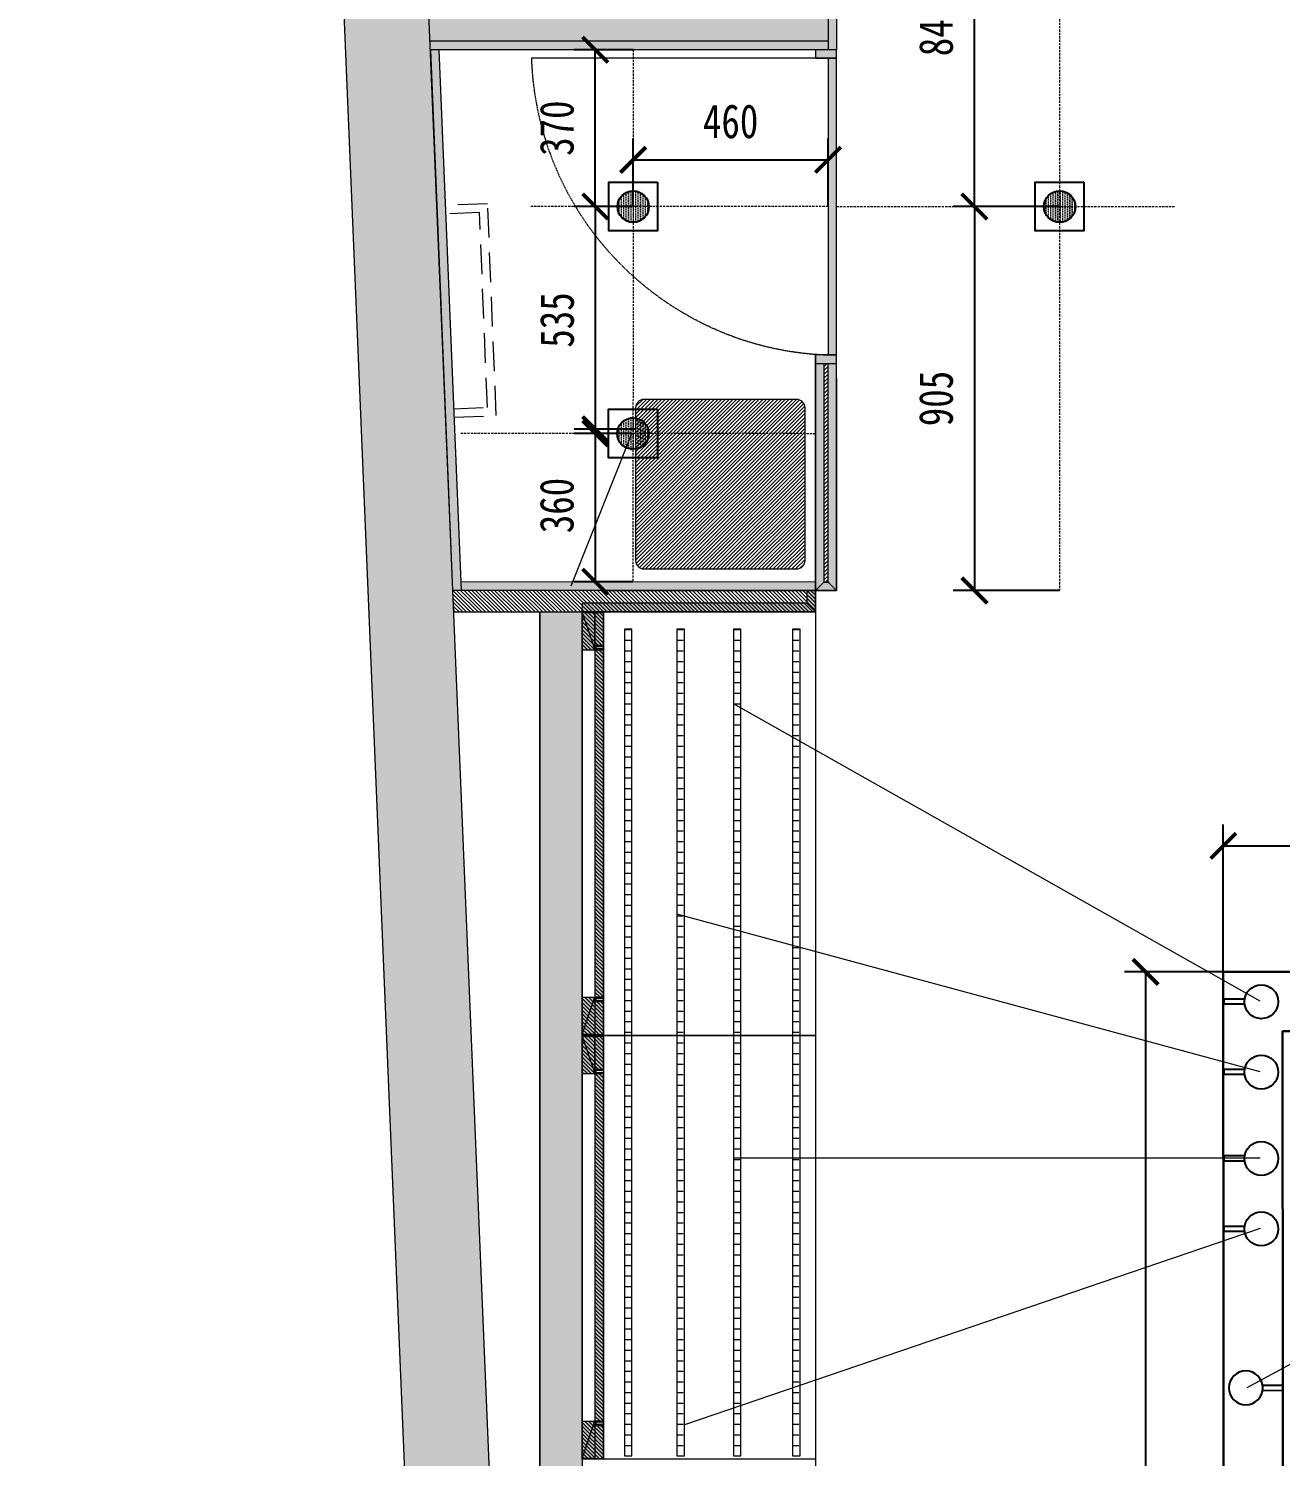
# Model space of a CAD drawing. Header units: millimetres. Extents: x 346472 to 732256, y -34068 to -15883.
# Drawn here: x 530709 to 533662, y -25795 to -22426 of the extents above; entities that cross this region are included whole.
import ezdxf

# ---------------------------------------------------------------- set-up
doc = ezdxf.new("R2010")
doc.units = ezdxf.units.MM
doc.header["$LTSCALE"] = 7
doc.header["$PDMODE"] = 3
for name, pattern in [('022587.3-C-STRM$0$HIDDEN', [114.300229, 76.200152, -38.100076]), ('DASH', [0.35, 0.25, -0.1]), ('DASHED', [0.75, 0.5, -0.25]), ('TRATTEGGIATA2', [9.525, 6.35, -3.175])]:
    doc.linetypes.add(name, pattern=pattern)
doc.layers.get('0').update_dxf_attribs({"lineweight": 0})
for name, color, linetype, lineweight in [('black lacquared metal', 1, 'Continuous', 9), ('EA7 FLOOR', 253, 'Continuous', 5), ('EA7 furniture', 7, 'Continuous', 5), ('LD_pointing', 30, 'Continuous', 15), ('LIGHT BEAMS', 1, 'Continuous', 20), ('LIGHTING LAY OUT', 1, 'Continuous', 18), ('materials', 1, 'Continuous', 40), ('QUOTE', 251, 'Continuous', 5)]:
    doc.layers.add(name, color=color, linetype=linetype, lineweight=lineweight)
for name, color, linetype in [('LD_light', 253, 'Continuous'), ('mdf panels', 7, 'Continuous'), ('WALL', 7, 'Continuous'), ('walls', 7, 'Continuous')]:
    doc.layers.add(name, color=color, linetype=linetype)
doc.styles.add('DIM_FONT', font='', dxfattribs={"width": 0.8})
doc.styles.get('DIM_FONT').set_extended_font_data('SimHei')
doc.dimstyles.new('DIMN100', dxfattribs={"dimtxt": 80, "dimasz": 60, "dimexe": 50, "dimexo": 0, "dimgap": 50, "dimtad": 1, "dimdec": 0, "dimrnd": 5, "dimzin": 0, "dimdsep": 46, "dimtxsty": 'DIM_FONT', "dimblk": 'ARCHTICK', "dimcen": 1, "dimclrd": 256, "dimclre": 256, "dimclrt": 256, "dimadec": 0, "dimazin": 0, "dimtfac": 1, "dimtdec": 0, "dimtix": 1, "dimtmove": 2, "dimatfit": 3, "dimldrblk": '_DIMX', "dimfxl": 250, "dimtolj": 1, "dimtzin": 0, "dimarcsym": 0})

# ---------------------------------------------------------------- blocks, each defined once
blk = doc.blocks.new('VIVO-M_F')
at = {"layer": 'LD_light', "color": 1}
for p, q in [((10141.08, -318.12), (10141.08, -312.06)), ((10141.08, -312.06), (10142.58, -312.06)), ((10142.58, -318.12), (10142.58, -312.06))]:
    blk.add_line(p, q, dxfattribs=at)
blk.add_circle((10141.83, -323.06), 5, dxfattribs=at)
blk = doc.blocks.new('Single Rec_1')
at = {"layer": 'LD_light'}
h = blk.add_hatch(dxfattribs=at)
h.set_pattern_fill('DOTS', color=1, scale=10, style=0)
h.set_pattern_definition([(0, (-51.6286, 0), (0.3125, 0.625), [0, -0.625])])
h.paths.add_polyline_path([(10111.94, -501.53, 1), (10103.73, -501.53, 1)])
at = {"layer": 'LD_light', "color": 1}
blk.add_lwpolyline([(10101.49, -495.18), (10114.19, -495.18), (10114.19, -507.88), (10101.49, -507.88)], close=True, dxfattribs=at)
blk.add_circle((10107.84, -501.53), 4.11, dxfattribs=at)
blk = doc.blocks.new('_ArchTick')
at = {"color": 0, "linetype": 'ByBlock', "const_width": 0.15}
blk.add_lwpolyline([(-0.5, -0.5), (0.5, 0.5)], dxfattribs=at)
blk = doc.blocks.new('*D150')
at = {"layer": 'Defpoints', "color": 0, "lineweight": 5, "transparency": 16777216}
for p in [(533527.3, -24651.8, -0.2), (533344, -27306), (533529.3, -27306, -0.2)]:
    blk.add_point(p, dxfattribs=at)
at = {"layer": 'QUOTE', "lineweight": -2, "transparency": 16777216}
for p, q in [((533527.3, -24651.8), (533294, -24651.8)), ((533344, -24651.8), (533344, -27306)), ((533529.3, -27306), (533294, -27306))]:
    blk.add_line(p, q, dxfattribs=at)
at = {"layer": 'QUOTE', "lineweight": -2, "transparency": 16777216, "xscale": 60, "yscale": 60, "zscale": 60}
for p, rotation in [((533344, -24651.8), 90), ((533344, -27306), 270)]:
    blk.add_blockref('_ArchTick', p, dxfattribs=dict(at, rotation=rotation))
at = {"layer": 'QUOTE', "lineweight": 5, "transparency": 16777216, "insert": (533254, -25978.9), "char_height": 80, "attachment_point": 5, "rotation": 90, "style": 'DIM_FONT'}
blk.add_mtext('\\A1;2655', dxfattribs=at)
blk = doc.blocks.new('_DIMX')
blk.add_line((-150, 0), (150, 0))
at = {"const_width": 50}
blk.add_lwpolyline([(-70, -70), (70, 70)], dxfattribs=at)
blk = doc.blocks.new('*D151')
at = {"layer": 'Defpoints', "color": 0, "lineweight": 5, "transparency": 16777216}
for p in [(539907.2, -24354.3), (533527.3, -24651.8), (539907.2, -24647, -0.2)]:
    blk.add_point(p, dxfattribs=at)
at = {"layer": 'QUOTE', "lineweight": -2, "transparency": 16777216}
for p, q in [((533527.3, -24651.8), (533527.3, -24304.3)), ((539907.2, -24647), (539907.2, -24304.3)), ((533527.3, -24354.3), (539907.2, -24354.3))]:
    blk.add_line(p, q, dxfattribs=at)
at = {"layer": 'QUOTE', "lineweight": -2, "transparency": 16777216, "xscale": 60, "yscale": 60, "zscale": 60, "rotation": 180}
blk.add_blockref('_ArchTick', (533527.3, -24354.3), dxfattribs=at)
at = {"layer": 'QUOTE', "lineweight": -2, "transparency": 16777216, "xscale": 60, "yscale": 60, "zscale": 60}
blk.add_blockref('_ArchTick', (539907.2, -24354.3), dxfattribs=at)
at = {"layer": 'QUOTE', "lineweight": 5, "transparency": 16777216, "insert": (536717.3, -24263.9), "char_height": 80, "attachment_point": 5, "style": 'DIM_FONT'}
blk.add_mtext('\\A1;6380', dxfattribs=at)
blk = doc.blocks.new('*D138')
at = {"layer": 'Defpoints', "color": 0, "lineweight": 5, "transparency": 16777216}
for p in [(533141.1, -22845.9, -1), (532940.3, -23751.8), (533141.1, -23751.8, 1)]:
    blk.add_point(p, dxfattribs=at)
at = {"layer": 'QUOTE', "lineweight": -2, "transparency": 16777216}
for p, q in [((533141.1, -22845.9), (532890.3, -22845.9)), ((532940.3, -22845.9), (532940.3, -23751.8)), ((533141.1, -23751.8), (532890.3, -23751.8))]:
    blk.add_line(p, q, dxfattribs=at)
at = {"layer": 'QUOTE', "lineweight": -2, "transparency": 16777216, "xscale": 60, "yscale": 60, "zscale": 60}
for p, rotation in [((532940.3, -22845.9), 90), ((532940.3, -23751.8), 270)]:
    blk.add_blockref('_ArchTick', p, dxfattribs=dict(at, rotation=rotation))
at = {"layer": 'QUOTE', "lineweight": 5, "transparency": 16777216, "insert": (532849.8, -23298.9), "char_height": 80, "attachment_point": 5, "rotation": 90, "style": 'DIM_FONT'}
blk.add_mtext('\\A1;905', dxfattribs=at)
blk = doc.blocks.new('*D139')
at = {"layer": 'Defpoints', "color": 0, "lineweight": 5, "transparency": 16777216}
for p in [(532940.3, -22005.9), (533141.1, -22005.9, -1), (533141.1, -22845.9, -1)]:
    blk.add_point(p, dxfattribs=at)
at = {"layer": 'QUOTE', "lineweight": -2, "transparency": 16777216}
for p, q in [((533141.1, -22005.9), (532890.3, -22005.9)), ((532940.3, -22845.9), (532940.3, -22005.9)), ((533141.1, -22845.9), (532890.3, -22845.9))]:
    blk.add_line(p, q, dxfattribs=at)
at = {"layer": 'QUOTE', "lineweight": -2, "transparency": 16777216, "xscale": 60, "yscale": 60, "zscale": 60}
for p, rotation in [((532940.3, -22005.9), 90), ((532940.3, -22845.9), 270)]:
    blk.add_blockref('_ArchTick', p, dxfattribs=dict(at, rotation=rotation))
at = {"layer": 'QUOTE', "lineweight": 5, "transparency": 16777216, "insert": (532849.8, -22425.9), "char_height": 80, "attachment_point": 5, "rotation": 90, "style": 'DIM_FONT'}
blk.add_mtext('\\A1;840', dxfattribs=at)
blk = doc.blocks.new('*D145')
at = {"layer": 'Defpoints', "color": 0, "lineweight": 5, "transparency": 16777216}
for p in [(532595, -22735.6), (532135.1, -22845.9, -1), (532595, -22845.9, -1)]:
    blk.add_point(p, dxfattribs=at)
at = {"layer": 'QUOTE', "lineweight": -2, "transparency": 16777216}
for p, q in [((532135.1, -22845.9), (532135.1, -22685.6)), ((532595, -22845.9), (532595, -22685.6)), ((532135.1, -22735.6), (532595, -22735.6))]:
    blk.add_line(p, q, dxfattribs=at)
at = {"layer": 'QUOTE', "lineweight": -2, "transparency": 16777216, "xscale": 60, "yscale": 60, "zscale": 60, "rotation": 180}
blk.add_blockref('_ArchTick', (532135.1, -22735.6), dxfattribs=at)
at = {"layer": 'QUOTE', "lineweight": -2, "transparency": 16777216, "xscale": 60, "yscale": 60, "zscale": 60}
blk.add_blockref('_ArchTick', (532595, -22735.6), dxfattribs=at)
at = {"layer": 'QUOTE', "lineweight": 5, "transparency": 16777216, "insert": (532365, -22645.1), "char_height": 80, "attachment_point": 5, "style": 'DIM_FONT'}
blk.add_mtext('\\A1;460', dxfattribs=at)
blk = doc.blocks.new('*D146')
at = {"layer": 'Defpoints', "color": 0, "lineweight": 5, "transparency": 16777216}
for p in [(532045.7, -22475.9), (532135.4, -22475.9, -1), (532135.1, -22845.9)]:
    blk.add_point(p, dxfattribs=at)
at = {"layer": 'QUOTE', "lineweight": -2, "transparency": 16777216}
for p, q in [((532135.4, -22475.9), (531995.7, -22475.9)), ((532045.7, -22845.9), (532045.7, -22475.9)), ((532135.1, -22845.9), (531995.7, -22845.9))]:
    blk.add_line(p, q, dxfattribs=at)
at = {"layer": 'QUOTE', "lineweight": -2, "transparency": 16777216, "xscale": 60, "yscale": 60, "zscale": 60}
for p, rotation in [((532045.7, -22475.9), 90), ((532045.7, -22845.9), 270)]:
    blk.add_blockref('_ArchTick', p, dxfattribs=dict(at, rotation=rotation))
at = {"layer": 'QUOTE', "lineweight": 5, "transparency": 16777216, "insert": (531955.2, -22660.9), "char_height": 80, "attachment_point": 5, "rotation": 90, "style": 'DIM_FONT'}
blk.add_mtext('\\A1;370', dxfattribs=at)
blk = doc.blocks.new('*D147')
at = {"layer": 'Defpoints', "color": 0, "lineweight": 5, "transparency": 16777216}
for p in [(532135.1, -22845.9), (532045.7, -23381.4), (532131.3, -23381.4, 0.4)]:
    blk.add_point(p, dxfattribs=at)
at = {"layer": 'QUOTE', "lineweight": -2, "transparency": 16777216}
for p, q in [((532135.1, -22845.9), (531995.7, -22845.9)), ((532045.7, -22845.9), (532045.7, -23381.4)), ((532131.3, -23381.4), (531995.7, -23381.4))]:
    blk.add_line(p, q, dxfattribs=at)
at = {"layer": 'QUOTE', "lineweight": -2, "transparency": 16777216, "xscale": 60, "yscale": 60, "zscale": 60}
for p, rotation in [((532045.7, -22845.9), 90), ((532045.7, -23381.4), 270)]:
    blk.add_blockref('_ArchTick', p, dxfattribs=dict(at, rotation=rotation))
at = {"layer": 'QUOTE', "lineweight": 5, "transparency": 16777216, "insert": (531955.7, -23113.6), "char_height": 80, "attachment_point": 5, "rotation": 90, "style": 'DIM_FONT'}
blk.add_mtext('\\A1;535', dxfattribs=at)
blk = doc.blocks.new('*D148')
at = {"layer": 'Defpoints', "color": 0, "lineweight": 5, "transparency": 16777216}
for p in [(532140.7, -23371.3, 1), (532045.6, -23731.4), (532134.3, -23731.4, 1)]:
    blk.add_point(p, dxfattribs=at)
at = {"layer": 'QUOTE', "lineweight": -2, "transparency": 16777216}
for p, q in [((532140.7, -23371.3), (531995.6, -23371.3)), ((532045.6, -23371.3), (532045.6, -23731.4)), ((532134.3, -23731.4), (531995.6, -23731.4))]:
    blk.add_line(p, q, dxfattribs=at)
at = {"layer": 'QUOTE', "lineweight": -2, "transparency": 16777216, "xscale": 60, "yscale": 60, "zscale": 60}
for p, rotation in [((532045.6, -23371.3), 90), ((532045.6, -23731.4), 270)]:
    blk.add_blockref('_ArchTick', p, dxfattribs=dict(at, rotation=rotation))
at = {"layer": 'QUOTE', "lineweight": 5, "transparency": 16777216, "insert": (531955.1, -23551.3), "char_height": 80, "attachment_point": 5, "rotation": 90, "style": 'DIM_FONT'}
blk.add_mtext('\\A1;360', dxfattribs=at)

msp = doc.modelspace()

# ---------------------------------------------------------------- hatches: boundary and pattern name
at = {"lineweight": 5, "ltscale": 100}
h = msp.add_hatch(color=0, dxfattribs=at)
h.dxf.hatch_style = 1
h.paths.add_polyline_path([(532015, -23891.8), (532015, -23803.8), (532045, -23891.8)], flags=17)
h.paths.add_polyline_path([(532015, -23803.8), (532045, -23803.8), (532045, -23891.8)])
h.paths.add_polyline_path([(532045, -23881.8), (532045, -23803.8), (532065, -23803.8), (532065, -23881.8)])
h.paths.add_polyline_path([(532045, -24799.8), (532045, -23891.8), (532065, -23891.8), (532065, -24799.8)])
h.paths.add_polyline_path([(532015, -24799.8), (532015, -24711.8), (532045, -24711.8)], flags=17)
h.paths.add_polyline_path([(532015, -24799.8), (532045, -24711.8), (532045, -24799.8)])
h = msp.add_hatch(color=0, dxfattribs=at)
h.dxf.hatch_style = 1
h.paths.add_polyline_path([(532015, -24891.8), (532015, -24803.8), (532045, -24891.8)], flags=17)
h.paths.add_polyline_path([(532015, -24803.8), (532045, -24803.8), (532045, -24891.8)])
h.paths.add_polyline_path([(532045, -24881.8), (532045, -24803.8), (532065, -24803.8), (532065, -24881.8)])
h.paths.add_polyline_path([(532045, -25799.8), (532045, -24891.8), (532065, -24891.8), (532065, -25799.8)])
h.paths.add_polyline_path([(532015, -25799.8), (532015, -25711.8), (532045, -25711.8)], flags=17)
h.paths.add_polyline_path([(532015, -25799.8), (532045, -25711.8), (532045, -25799.8)])
at = {"layer": 'EA7 furniture', "lineweight": 5}
h = msp.add_hatch(color=0, dxfattribs=at)
h.dxf.hatch_style = 1
h.paths.add_polyline_path([(532615, -21635.9), (532565, -21635.9), (532565, -21655.9), (532615, -21655.9)])
h.paths.add_polyline_path([(532615, -23195.9), (532565, -23195.9), (532565, -23215.9), (532615, -23215.9)])
h = msp.add_hatch(color=0, dxfattribs=at)
h.dxf.hatch_style = 1
h.paths.add_polyline_path([(532565, -22355.9), (532565, -22375.9), (532615, -22375.9), (532615, -22355.9)])
h.paths.add_polyline_path([(532615, -22475.9), (532565, -22475.9), (532565, -22495.9), (532595, -22495.9), (532615, -22495.9)])
h = msp.add_hatch(color=0, dxfattribs=at)
h.dxf.hatch_style = 1
h.paths.add_polyline_path([(532595, -22455.9), (532595, -22395.9), (531652.6, -22395.9), (531655.1, -22455.9)])
h = msp.add_hatch(color=0, dxfattribs=at)
h.dxf.hatch_style = 1
h.paths.add_polyline_path([(532595, -22455.9), (531655.1, -22455.9), (531655.9, -22475.9), (532595, -22475.9)])
h.paths.add_polyline_path([(531698.1, -23765.2), (532114.6, -23765.2), (532114.6, -23528.1), (531698.1, -23528.1)], flags=9)
h.paths.add_polyline_path([(532192.3, -23613.7), (532506.4, -23613.7), (532506.4, -23376.6), (532192.3, -23376.6)], flags=9)
h = msp.add_hatch(color=0, dxfattribs=at)
h.dxf.hatch_style = 1
h.paths.add_polyline_path([(532255.1, -23731), (531728.1, -23731), (531728.9, -23751), (532255.1, -23751)])
h.paths.add_polyline_path([(532565, -23731), (532278.9, -23731), (532278.9, -23751), (532565, -23751.8), (532565, -23751)])
h.paths.add_polyline_path([(532278.9, -23731), (532255.1, -23731), (532255.1, -23751), (532278.9, -23751)])
at = {"layer": 'LIGHTING LAY OUT'}
h = msp.add_hatch(dxfattribs=at)
h.set_pattern_fill('ACAD_ISO08W100', color=1, scale=5)
h.set_pattern_definition([(360, (524089.505, 167630.806), (1e-14, 25), [120, -15, 30, -15])])
h.paths.add_polyline_path([(532114.6, -23843.3), (532114.6, -25793.9), (532132.1, -25793.9), (532132.1, -23843.3)])
h = msp.add_hatch(dxfattribs=at)
h.set_pattern_fill('ACAD_ISO08W100', color=1, scale=5)
h.set_pattern_definition([(360, (524213.278, 167630.806), (1e-14, 25), [120, -15, 30, -15])])
h.paths.add_polyline_path([(532238.3, -23843.3), (532238.3, -25793.9), (532255.8, -25793.9), (532255.8, -23843.3)])
h = msp.add_hatch(dxfattribs=at)
h.set_pattern_fill('ACAD_ISO08W100', color=1, scale=5)
h.set_pattern_definition([(360, (524346.695, 167630.806), (1e-14, 25), [120, -15, 30, -15])])
h.paths.add_polyline_path([(532371.8, -23843.3), (532371.8, -25793.9), (532389.3, -25793.9), (532389.3, -23843.3)])
h = msp.add_hatch(dxfattribs=at)
h.set_pattern_fill('ACAD_ISO08W100', color=1, scale=5)
h.set_pattern_definition([(360, (524486.268, 167630.806), (1e-14, 25), [120, -15, 30, -15])])
h.paths.add_polyline_path([(532511.3, -23843.3), (532511.3, -25793.9), (532528.8, -25793.9), (532528.8, -23843.3)])
at = {"layer": 'mdf panels', "lineweight": 5}
h = msp.add_hatch(dxfattribs=at)
h.set_pattern_fill('ANSI31', color=0, scale=2, angle=90)
h.set_pattern_definition([(135, (546749.7015, -113662.315), (-4.49012806, -4.49012806), [])])
h.paths.add_polyline_path([(532045, -24721.8), (532045, -24799.8), (532065, -24799.8), (532065, -24721.8)])
h.paths.add_polyline_path([(532015, -24711.8), (532015, -24799.8), (532045, -24711.8)], flags=17)
h.paths.add_polyline_path([(532015, -24799.8), (532045, -24799.8), (532045, -24721.8), (532045, -24711.8)], flags=17)
h.paths.add_polyline_path([(532015, -23803.8), (532015, -23891.8), (532045, -23803.8)], flags=17)
h.paths.add_polyline_path([(532015, -23891.8), (532045, -23891.8), (532045, -23803.8)], flags=17)
h.paths.add_polyline_path([(532065, -23891.8), (532045, -23891.8), (532045, -24711.8), (532065, -24711.8)])
h.paths.add_polyline_path([(532045, -23881.8), (532065, -23881.8), (532065, -23803.8), (532045, -23803.8)])
h = msp.add_hatch(dxfattribs=at)
h.set_pattern_fill('ANSI31', color=0, scale=2, angle=90)
h.set_pattern_definition([(135, (546749.7015, -114662.315), (-4.49012806, -4.49012806), [])])
h.paths.add_polyline_path([(532045, -25721.8), (532045, -25799.8), (532065, -25799.8), (532065, -25721.8)])
h.paths.add_polyline_path([(532015, -25711.8), (532015, -25799.8), (532045, -25711.8)], flags=17)
h.paths.add_polyline_path([(532015, -25799.8), (532045, -25799.8), (532045, -25721.8), (532045, -25711.8)], flags=17)
h.paths.add_polyline_path([(532015, -24803.8), (532015, -24891.8), (532045, -24803.8)], flags=17)
h.paths.add_polyline_path([(532015, -24891.8), (532045, -24891.8), (532045, -24803.8)], flags=17)
h.paths.add_polyline_path([(532065, -24891.8), (532045, -24891.8), (532045, -25711.8), (532065, -25711.8)])
h.paths.add_polyline_path([(532045, -24881.8), (532065, -24881.8), (532065, -24803.8), (532045, -24803.8)])
at = {"layer": 'QUOTE', "lineweight": 5}
h = msp.add_hatch(color=0, dxfattribs=at)
h.dxf.hatch_style = 1
h.paths.add_polyline_path([(532615, -22375.9), (532595, -22375.9), (532595, -22475.9), (532615, -22475.9)])
at = {"layer": 'WALL', "lineweight": 5}
h = msp.add_hatch(color=0, dxfattribs=at)
h.dxf.hatch_style = 1
h.paths.add_polyline_path([(531676.7, -22475.9), (531656.7, -22475.9), (531708.9, -23751.8), (531728.9, -23751.8)])
h = msp.add_hatch(color=0, dxfattribs=at)
h.dxf.hatch_style = 1
h.paths.add_polyline_path([(532615, -22495.9), (532595, -22495.9), (532595, -23195.9), (532615, -23195.9)])
h = msp.add_hatch(color=0, dxfattribs=at)
h.dxf.hatch_style = 1
h.paths.add_polyline_path([(532565, -23195.9), (532565, -23751.8), (532585, -23731.8), (532585, -23215.9), (532565, -23215.9)])
h = msp.add_hatch(color=0, dxfattribs=at)
h.dxf.hatch_style = 1
h.paths.add_polyline_path([(532615, -23215.9), (532595, -23215.9), (532595, -23731.8), (532615, -23751.8)])
h = msp.add_hatch(color=0, dxfattribs=at)
h.dxf.hatch_style = 1
h.paths.add_polyline_path([(532565, -23751.8), (532565, -23801.8), (532545, -23781.8), (532545, -23751.8)])
h = msp.add_hatch(color=0, dxfattribs=at)
h.dxf.hatch_style = 1
h.paths.add_polyline_path([(532565, -23751.8), (532615, -23751.8), (532595, -23731.8), (532585, -23731.8)])
h = msp.add_hatch(color=0, dxfattribs=at)
h.dxf.hatch_style = 1
h.paths.add_polyline_path([(532545, -23781.8), (532565, -23801.8), (532015.6, -23801.8), (532015.6, -23781.8)])
at = {"layer": 'walls', "lineweight": 5}
h = msp.add_hatch(color=0, dxfattribs=at)
h.dxf.hatch_style = 1
h.paths.add_polyline_path([(530986.2, -18524.4), (530708.6, -18626.5), (531390, -20895.5), (531680.8, -27889.8), (531880.6, -27881.2), (531589.9, -20887.2), (536717.3, -22142.1), (536717.3, -21936.2), (531637.4, -20693)])
h.paths.add_polyline_path([(536717.3, -21936.2), (536717.3, -22142.1), (543610.1, -23829.2), (543473, -24389), (543454.4, -24465.4), (543551.5, -24489.1), (543648.6, -24512.9), (543851.9, -23682.4)])
h.paths.add_polyline_path([(543404.9, -25508.5), (543441.8, -25358), (543247.5, -25310.4), (543163.1, -25655.3), (545552.6, -26240.1), (545021.2, -28411.3), (545228.8, -28411.3), (545798.8, -26099.6)])
h.paths.add_polyline_path([(545228.8, -28411.3), (545021.2, -28411.3), (544980.8, -28576.7), (545175.9, -28625.8)])
h.paths.add_polyline_path([(544981.4, -28576.9), (544959.2, -28665), (544935.6, -28761.2), (544934.5, -28765.5), (546338, -29114.1), (546388.6, -28931)])
h = msp.add_hatch(color=0, dxfattribs=at)
h.dxf.hatch_style = 1
h.paths.add_polyline_path([(532015, -23802.3), (531915, -23802.3), (531915, -27851.8), (532015, -27851.8)])

# ---------------------------------------------------------------- linework, layer by layer
at = {"layer": 'black lacquared metal', "color": 0, "lineweight": 5}
for points in [[(532015, -24801.8), (532015, -23801.8), (532565, -23801.8), (532565, -24801.8)], [(532015, -23801.8), (532015, -23803.8), (532065, -23803.8), (532065, -23801.8)], [(532015, -24801.8), (532015, -24799.8), (532065, -24799.8), (532065, -24801.8)], [(532015, -25801.8), (532015, -24801.8), (532565, -24801.8), (532565, -25801.8)], [(532015, -24801.8), (532015, -24803.8), (532065, -24803.8), (532065, -24801.8)]]:
    msp.add_lwpolyline(points, close=True, dxfattribs=at)
at = {"layer": 'black lacquared metal', "color": 0, "linetype": 'TRATTEGGIATA2', "lineweight": 5}
for points in [[(532015, -24801.8), (532015, -23801.8), (532065, -23801.8), (532065, -24801.8)], [(532015, -24801.8), (532015, -23801.8), (532065, -23801.8), (532065, -24801.8)], [(532015, -25801.8), (532015, -24801.8), (532065, -24801.8), (532065, -25801.8)], [(532015, -25801.8), (532015, -24801.8), (532065, -24801.8), (532065, -25801.8)]]:
    msp.add_lwpolyline(points, close=True, dxfattribs=at)
at = {"layer": 'EA7 FLOOR', "color": 0, "lineweight": 5}
msp.add_line((532565, -23751.8, -1), (532565, -23195.9, -1), dxfattribs=at)
at = {"layer": 'EA7 furniture', "color": 0, "lineweight": 5}
for p, q in [((532595, -22375.9, -1), (532595, -22475.9, -1)), ((531656.7, -22475.9, -1), (531708.9, -23751.8, 1)), ((531676.7, -22475.9, -1), (531728.9, -23751, 1)), ((532565, -22475.9, -1), (532565, -22495.9, -1)), ((532565, -23751.8, 1), (531708.9, -23751.8, 1)), ((531708.9, -23751.8, 1), (531711, -23802.4, 1)), ((532565, -23801.8, 1), (532565, -23751.8, 1)), ((532015, -23802.3, 1), (532015.6, -23781.8)), ((531711, -23802.4, 1), (532565, -23801.8, 1))]:
    msp.add_line(p, q, dxfattribs=at)
at = {"layer": 'EA7 furniture', "color": 0, "linetype": 'DASHED', "lineweight": 5, "ltscale": 20}
for p, q in [((531791.7, -22839.4, 0), (531691.8, -22843.4, 0)), ((531812.1, -23338.9, 0), (531791.7, -22839.4, 0)), ((531772.5, -22860.2, 0), (531692.6, -22863.4, 0)), ((531791.3, -23319.8, 0), (531772.5, -22860.2, 0)), ((531711.4, -23323, 0), (531791.3, -23319.8, 0)), ((531712.2, -23343, 0), (531812.1, -23338.9, 0))]:
    msp.add_line(p, q, dxfattribs=at)
at = {"layer": 'EA7 furniture', "color": 0, "linetype": 'Continuous', "lineweight": 5}
for p, q in [((532585, -23224, -1), (532593.1, -23215.9, -1)), ((532585, -23233, -1), (532595, -23223, -1)), ((532585, -23242, -1), (532595, -23232, -1)), ((532585, -23251, -1), (532595, -23241, -1)), ((532585, -23260, -1), (532595, -23250, -1)), ((532585, -23268.9, -1), (532595, -23258.9, -1)), ((532585, -23277.9, -1), (532595, -23267.9, -1)), ((532585, -23286.9, -1), (532595, -23276.9, -1)), ((532585, -23295.9, -1), (532595, -23285.9, -1)), ((532585, -23304.9, -1), (532595, -23294.9, -1)), ((532585, -23313.8, -1), (532595, -23303.8, -1)), ((532585, -23322.8, -1), (532595, -23312.8, -1)), ((532585, -23331.8, -1), (532595, -23321.8, -1)), ((532585, -23340.8, -1), (532595, -23330.8, -1)), ((532585, -23349.8, -1), (532595, -23339.8, -1)), ((532585, -23358.7, -1), (532595, -23348.7, -1)), ((532585, -23367.7, -1), (532595, -23357.7, -1)), ((532585, -23376.7, -1), (532595, -23366.7, -1)), ((532585, -23385.7, -1), (532595, -23375.7, -1)), ((532585, -23394.7, -1), (532595, -23384.7, -1)), ((532585, -23403.6, -1), (532595, -23393.6, -1)), ((532585, -23412.6, -1), (532595, -23402.6, -1)), ((532585, -23421.6, -1), (532595, -23411.6, -1)), ((532585, -23430.6, -1), (532595, -23420.6, -1)), ((532585, -23439.6, -1), (532595, -23429.6, -1)), ((532585, -23448.5, -1), (532595, -23438.5, -1)), ((532585, -23457.5, -1), (532595, -23447.5, -1)), ((532585, -23466.5, -1), (532595, -23456.5, -1)), ((532585, -23475.5, -1), (532595, -23465.5, -1)), ((532585, -23484.5, -1), (532595, -23474.5, -1)), ((532585, -23493.4, -1), (532595, -23483.4, -1)), ((532585, -23502.4, -1), (532595, -23492.4, -1)), ((532585, -23511.4, -1), (532595, -23501.4, -1)), ((532585, -23520.4, -1), (532595, -23510.4, -1)), ((532585, -23529.4, -1), (532595, -23519.4, -1)), ((532585, -23538.3, -1), (532595, -23528.3, -1)), ((532585, -23547.3, -1), (532595, -23537.3, -1)), ((532585, -23556.3, -1), (532595, -23546.3, -1)), ((532585, -23565.3, -1), (532595, -23555.3, -1)), ((532585, -23574.3, -1), (532595, -23564.3, -1)), ((532585, -23583.2, -1), (532595, -23573.2, -1)), ((532585, -23592.2, -1), (532595, -23582.2, -1)), ((532585, -23601.2, -1), (532595, -23591.2, -1)), ((532585, -23610.2, -1), (532595, -23600.2, -1)), ((532585, -23619.2, -1), (532595, -23609.2, -1)), ((532585, -23628.1, -1), (532595, -23618.1, -1)), ((532585, -23637.1, -1), (532595, -23627.1, -1)), ((532585, -23646.1, -1), (532595, -23636.1, -1)), ((532585, -23655.1, -1), (532595, -23645.1, -1)), ((532585, -23664.1, -1), (532595, -23654.1, -1)), ((532585, -23673, -1), (532595, -23663, -1)), ((532585, -23682, -1), (532595, -23672, -1)), ((532585, -23691, -1), (532595, -23681, -1)), ((532585, -23700, -1), (532595, -23690, -1)), ((532585, -23709, -1), (532595, -23699, -1)), ((532585, -23717.9, -1), (532595, -23707.9, -1)), ((532585, -23726.9, -1), (532595, -23716.9, -1)), ((531760.1, -23802.4, 1), (531709.5, -23751.8, 1)), ((531769, -23802.4, 1), (531718.5, -23751.8, 1)), ((531778, -23802.4, 1), (531727.4, -23751.8, 1)), ((531787, -23802.4, 1), (531736.4, -23751.8, 1)), ((531795.9, -23802.4, 1), (531745.4, -23751.8, 1)), ((531804.9, -23802.4, 1), (531754.4, -23751.8, 1)), ((531813.9, -23802.4, 1), (531763.4, -23751.8, 1)), ((531822.9, -23802.4, 1), (531772.3, -23751.8, 1)), ((531831.8, -23802.4, 1), (531781.3, -23751.8, 1)), ((531840.8, -23802.3, 1), (531790.3, -23751.8, 1)), ((531849.8, -23802.3, 1), (531799.3, -23751.8, 1)), ((531858.8, -23802.3, 1), (531808.3, -23751.8, 1)), ((531867.7, -23802.3, 1), (531817.2, -23751.8, 1)), ((531876.7, -23802.3, 1), (531826.2, -23751.8, 1)), ((531885.7, -23802.3, 1), (531835.2, -23751.8, 1)), ((531894.7, -23802.3, 1), (531844.2, -23751.8, 1)), ((531903.6, -23802.3, 1), (531853.2, -23751.8, 1)), ((531912.6, -23802.3, 1), (531862.1, -23751.8, 1)), ((531921.6, -23802.3, 1), (531871.1, -23751.8, 1)), ((531930.6, -23802.3, 1), (531880.1, -23751.8, 1)), ((531939.5, -23802.3, 1), (531889.1, -23751.8, 1)), ((531948.5, -23802.3, 1), (531898.1, -23751.8, 1)), ((531957.5, -23802.3, 1), (531907, -23751.8, 1)), ((531966.4, -23802.3, 1), (531916, -23751.8, 1)), ((531975.4, -23802.2, 1), (531925, -23751.8, 1)), ((531984.4, -23802.2, 1), (531934, -23751.8, 1)), ((531993.4, -23802.2, 1), (531943, -23751.8, 1)), ((532002.3, -23802.2, 1), (531951.9, -23751.8, 1)), ((532011.3, -23802.2, 1), (531960.9, -23751.8, 1)), ((532020.3, -23802.2, 1), (531969.9, -23751.8, 1)), ((532029.3, -23802.2, 1), (531978.9, -23751.8, 1)), ((532038.2, -23802.2, 1), (531987.9, -23751.8, 1)), ((532047.2, -23802.2, 1), (531996.8, -23751.8, 1)), ((532056.2, -23802.2, 1), (532005.8, -23751.8, 1)), ((532065.2, -23802.2, 1), (532014.8, -23751.8, 1)), ((532074.1, -23802.2, 1), (532023.8, -23751.8, 1)), ((532083.1, -23802.2, 1), (532032.8, -23751.8, 1)), ((532092.1, -23802.2, 1), (532041.7, -23751.8, 1)), ((532101.1, -23802.2, 1), (532050.7, -23751.8, 1)), ((532110, -23802.2, 1), (532059.7, -23751.8, 1)), ((532119, -23802.1, 1), (532068.7, -23751.8, 1)), ((532128, -23802.1, 1), (532077.7, -23751.8, 1)), ((532137, -23802.1, 1), (532086.6, -23751.8, 1)), ((532145.9, -23802.1, 1), (532095.6, -23751.8, 1)), ((532154.9, -23802.1, 1), (532104.6, -23751.8, 1)), ((532163.9, -23802.1, 1), (532113.6, -23751.8, 1)), ((532172.8, -23802.1, 1), (532122.6, -23751.8, 1)), ((532181.8, -23802.1, 1), (532131.5, -23751.8, 1)), ((532190.8, -23802.1, 1), (532140.5, -23751.8, 1)), ((532199.8, -23802.1, 1), (532149.5, -23751.8, 1)), ((532208.7, -23802.1, 1), (532158.5, -23751.8, 1)), ((532217.7, -23802.1, 1), (532167.5, -23751.8, 1)), ((532226.7, -23802.1, 1), (532176.4, -23751.8, 1)), ((532235.7, -23802.1, 1), (532185.4, -23751.8, 1)), ((532244.6, -23802.1, 1), (532194.4, -23751.8, 1)), ((532253.6, -23802, 1), (532203.4, -23751.8, 1)), ((532262.6, -23802, 1), (532212.4, -23751.8, 1)), ((532271.6, -23802, 1), (532221.3, -23751.8, 1)), ((532280.5, -23802, 1), (532230.3, -23751.8, 1)), ((532289.5, -23802, 1), (532239.3, -23751.8, 1)), ((532298.5, -23802, 1), (532248.3, -23751.8, 1)), ((532307.5, -23802, 1), (532257.3, -23751.8, 1)), ((532316.4, -23802, 1), (532266.2, -23751.8, 1)), ((532325.4, -23802, 1), (532275.2, -23751.8, 1)), ((532334.4, -23802, 1), (532284.2, -23751.8, 1)), ((532343.3, -23802, 1), (532293.2, -23751.8, 1)), ((532352.3, -23802, 1), (532302.2, -23751.8, 1)), ((532361.3, -23802, 1), (532311.1, -23751.8, 1)), ((532370.3, -23802, 1), (532320.1, -23751.8, 1)), ((532379.2, -23802, 1), (532329.1, -23751.8, 1)), ((532388.2, -23802, 1), (532338.1, -23751.8, 1)), ((532397.2, -23801.9, 1), (532347.1, -23751.8, 1)), ((532406.2, -23801.9, 1), (532356.1, -23751.8, 1)), ((532415.1, -23801.9, 1), (532365, -23751.8, 1)), ((532424.1, -23801.9, 1), (532374, -23751.8, 1)), ((532433.1, -23801.9, 1), (532383, -23751.8, 1)), ((532442.1, -23801.9, 1), (532392, -23751.8, 1)), ((532451, -23801.9, 1), (532401, -23751.8, 1)), ((532460, -23801.9, 1), (532409.9, -23751.8, 1)), ((532469, -23801.9, 1), (532418.9, -23751.8, 1)), ((532478, -23801.9, 1), (532427.9, -23751.8, 1)), ((532486.9, -23801.9, 1), (532436.9, -23751.8, 1)), ((532495.9, -23801.9, 1), (532445.9, -23751.8, 1)), ((532504.9, -23801.9, 1), (532454.8, -23751.8, 1)), ((532513.9, -23801.9, 1), (532463.8, -23751.8, 1)), ((532522.8, -23801.9, 1), (532472.8, -23751.8, 1)), ((532531.8, -23801.8, 1), (532481.8, -23751.8, 1)), ((532540.8, -23801.8, 1), (532490.8, -23751.8, 1)), ((532549.7, -23801.8, 1), (532499.7, -23751.8, 1)), ((532558.7, -23801.8, 1), (532508.7, -23751.8, 1)), ((532565, -23799.1, 1), (532517.7, -23751.8, 1)), ((532565, -23790.1, 1), (532526.7, -23751.8, 1)), ((532565, -23781.1, 1), (532535.7, -23751.8, 1)), ((532565, -23772.2, 1), (532544.6, -23751.8, 1)), ((532565, -23763.2, 1), (532553.6, -23751.8, 1)), ((532565, -23754.2, 1), (532562.6, -23751.8, 1)), ((532589, -23731.8, -1), (532595, -23725.9, -1)), ((531751.1, -23802.4, 1), (531709.3, -23760.6, 1)), ((531742.1, -23802.4, 1), (531709.7, -23770, 1)), ((531733.1, -23802.4, 1), (531710.1, -23779.4, 1)), ((531724.2, -23802.4, 1), (531710.5, -23788.7, 1)), ((531715.2, -23802.4, 1), (531710.9, -23798.1, 1))]:
    msp.add_line(p, q, dxfattribs=at)
at = {"layer": 'EA7 furniture', "color": 0, "linetype": 'Continuous', "lineweight": 5, "ltscale": 100}
for p, q in [((532140.7, -23327.1, 1), (532166.7, -23301, 1)), ((532140.7, -23335.9, 1), (532175.5, -23301, 1)), ((532140.7, -23344.7, 1), (532184.4, -23301, 1)), ((532140.7, -23353.6, 1), (532193.2, -23301, 1)), ((532140.7, -23362.4, 1), (532202.1, -23301, 1)), ((532140.7, -23371.3, 1), (532210.9, -23301, 1)), ((532140.7, -23380.1, 1), (532219.7, -23301, 1)), ((532140.7, -23388.9, 1), (532228.6, -23301, 1)), ((532140.7, -23397.8, 1), (532237.4, -23301, 1)), ((532140.7, -23406.6, 1), (532246.3, -23301, 1)), ((532140.7, -23415.5, 1), (532255.1, -23301, 1)), ((532140.7, -23424.3, 1), (532263.9, -23301, 1)), ((532140.7, -23433.1, 1), (532272.8, -23301, 1)), ((532140.7, -23442, 1), (532281.6, -23301, 1)), ((532140.7, -23450.8, 1), (532290.5, -23301, 1)), ((532140.7, -23459.7, 1), (532299.3, -23301, 1)), ((532140.7, -23468.5, 1), (532308.1, -23301, 1)), ((532140.7, -23477.3, 1), (532317, -23301, 1)), ((532140.7, -23486.2, 1), (532325.8, -23301, 1)), ((532140.7, -23495, 1), (532334.6, -23301, 1)), ((532140.7, -23503.8, 1), (532343.5, -23301, 1)), ((532140.7, -23512.7, 1), (532352.3, -23301, 1)), ((532140.7, -23521.5, 1), (532361.2, -23301, 1)), ((532140.7, -23530.4, 1), (532370, -23301, 1)), ((532140.7, -23539.2, 1), (532378.8, -23301, 1)), ((532140.7, -23548, 1), (532387.7, -23301, 1)), ((532140.7, -23556.9, 1), (532396.5, -23301, 1)), ((532140.7, -23565.7, 1), (532405.4, -23301, 1)), ((532140.7, -23574.6, 1), (532414.2, -23301, 1)), ((532140.7, -23583.4, 1), (532423, -23301, 1)), ((532140.7, -23592.2, 1), (532431.9, -23301, 1)), ((532140.7, -23601.1, 1), (532440.7, -23301, 1)), ((532140.7, -23609.9, 1), (532449.5, -23301, 1)), ((532140.7, -23618.7, 1), (532458.4, -23301, 1)), ((532140.7, -23627.6, 1), (532467.2, -23301, 1)), ((532140.7, -23636.4, 1), (532476.1, -23301, 1)), ((532140.7, -23645.3, 1), (532484.9, -23301, 1)), ((532140.7, -23654.1, 1), (532493.7, -23301, 1)), ((532140.7, -23662.9, 1), (532502.6, -23301, 1)), ((532140.7, -23671.8, 1), (532511.4, -23301, 1)), ((532140.7, -23680.6, 1), (532520.3, -23301, 1)), ((532140.9, -23318, 1), (532157.6, -23301.2, 1)), ((532142, -23688.1, 1), (532527.8, -23302.3, 1)), ((532145.2, -23693.7, 1), (532533.4, -23305.6, 1)), ((532149.9, -23697.9, 1), (532537.5, -23310.3, 1)), ((532156.1, -23700.5, 1), (532540.1, -23316.5, 1)), ((532164.5, -23701, 1), (532540.7, -23324.8, 1)), ((532173.3, -23701, 1), (532540.7, -23333.7, 1)), ((532182.1, -23701, 1), (532540.7, -23342.5, 1)), ((532191, -23701, 1), (532540.7, -23351.3, 1)), ((532199.8, -23701, 1), (532540.7, -23360.2, 1)), ((532208.6, -23701, 1), (532540.7, -23369, 1)), ((532217.5, -23701, 1), (532540.7, -23377.8, 1)), ((532226.3, -23701, 1), (532540.7, -23386.7, 1)), ((532235.2, -23701, 1), (532540.7, -23395.5, 1)), ((532244, -23701, 1), (532540.7, -23404.4, 1)), ((532252.8, -23701, 1), (532540.7, -23413.2, 1)), ((532261.7, -23701, 1), (532540.7, -23422, 1)), ((532270.5, -23701, 1), (532540.7, -23430.9, 1)), ((532279.4, -23701, 1), (532540.7, -23439.7, 1)), ((532288.2, -23701, 1), (532540.7, -23448.6, 1)), ((532297, -23701, 1), (532540.7, -23457.4, 1)), ((532305.9, -23701, 1), (532540.7, -23466.2, 1)), ((532314.7, -23701, 1), (532540.7, -23475.1, 1)), ((532323.6, -23701, 1), (532540.7, -23483.9, 1)), ((532332.4, -23701, 1), (532540.7, -23492.8, 1)), ((532341.2, -23701, 1), (532540.7, -23501.6, 1)), ((532350.1, -23701, 1), (532540.7, -23510.4, 1)), ((532358.9, -23701, 1), (532540.7, -23519.3, 1)), ((532367.7, -23701, 1), (532540.7, -23528.1, 1)), ((532376.6, -23701, 1), (532540.7, -23536.9, 1)), ((532385.4, -23701, 1), (532540.7, -23545.8, 1)), ((532394.3, -23701, 1), (532540.7, -23554.6, 1)), ((532403.1, -23701, 1), (532540.7, -23563.5, 1)), ((532411.9, -23701, 1), (532540.7, -23572.3, 1)), ((532420.8, -23701, 1), (532540.7, -23581.1, 1)), ((532429.6, -23701, 1), (532540.7, -23590, 1)), ((532438.5, -23701, 1), (532540.7, -23598.8, 1)), ((532447.3, -23701, 1), (532540.7, -23607.7, 1)), ((532456.1, -23701, 1), (532540.7, -23616.5, 1)), ((532465, -23701, 1), (532540.7, -23625.3, 1)), ((532473.8, -23701, 1), (532540.7, -23634.2, 1)), ((532482.7, -23701, 1), (532540.7, -23643, 1)), ((532491.5, -23701, 1), (532540.7, -23651.9, 1)), ((532500.3, -23701, 1), (532540.7, -23660.7, 1)), ((532509.2, -23701, 1), (532540.7, -23669.5, 1)), ((532518, -23701, 1), (532540.7, -23678.4, 1)), ((532528.4, -23699.4, 1), (532539.1, -23688.8, 1))]:
    msp.add_line(p, q, dxfattribs=at)
at = {"layer": 'EA7 furniture', "color": 0, "lineweight": 5, "ltscale": 100}
for p, q in [((532520.7, -23301, 1), (532160.7, -23301, 1)), ((532140.7, -23321, 1), (532140.7, -23681, 1)), ((532540.7, -23681, 1), (532540.7, -23321, 1)), ((532160.7, -23701, 1), (532520.7, -23701, 1))]:
    msp.add_line(p, q, dxfattribs=at)
for centre, start, end in [((532160.7, -23321, 1), 90, 180), ((532520.7, -23321, 1), 0, 90), ((532160.7, -23681, 1), 180, 270), ((532520.7, -23681, 1), 270, 0)]:
    msp.add_arc(centre, 20, start, end, dxfattribs=at)
at = {"layer": 'LD_pointing', "linetype": 'Continuous'}
for p, q in [((532131.8, -23380.3, 0.4), (531988.3, -23741.8, 0.4)), ((533614.3, -24721.1, -0.2), (532371.8, -24019.2)), ((533614.3, -24887.2, -0.2), (532238.3, -24515.8)), ((533583.3, -25632.2, -0.2), (534871, -24934.9)), ((533614.3, -25091.1, -0.2), (532371.8, -25091.1)), ((533614.3, -25257.2, -0.2), (532255.8, -25720.4))]:
    msp.add_line(p, q, dxfattribs=at)
at = {"layer": 'LIGHT BEAMS', "color": 8, "linetype": '022587.3-C-STRM$0$HIDDEN', "lineweight": 5, "ltscale": 0.01}
for p, q in [((533141.1, -21635.9, -0.5), (533141.1, -23751.8, 1)), ((532135.4, -22475.9, -1), (532134.3, -23731.4, 1)), ((532595, -22845.9, -1), (531891.7, -22845.9, -1)), ((532615, -22845.9, -1), (533413.9, -22845.9, -1)), ((532565.3, -23381.8, 1), (531728.4, -23381, 1))]:
    msp.add_line(p, q, dxfattribs=at)
at = {"layer": 'LIGHTING LAY OUT'}
for points in [[(532114.6, -23843.3), (532114.6, -25793.9), (532132.1, -25793.9), (532132.1, -23843.3)], [(532238.3, -23843.3), (532238.3, -25793.9), (532255.8, -25793.9), (532255.8, -23843.3)], [(532371.8, -23843.3), (532371.8, -25793.9), (532389.3, -25793.9), (532389.3, -23843.3)], [(532511.3, -23843.3), (532511.3, -25793.9), (532528.8, -25793.9), (532528.8, -23843.3)]]:
    msp.add_lwpolyline(points, close=True, dxfattribs=at)
at = {"layer": 'LIGHTING LAY OUT', "lineweight": 30, "elevation": -0.2}
msp.add_lwpolyline([(533527.3, -24651.8), (539907.3, -24651.8), (539909.3, -27331.2), (539769.3, -27331.2), (539767.3, -24791.8), (533667.3, -24791.8), (533669.3, -27306), (533529.3, -27306), (533527.3, -24651.8)], dxfattribs=at)
at = {"layer": 'materials', "color": 0, "lineweight": 5}
for p, q in [((532565, -23801.8, 1), (532565, -23751.8, 1)), ((532615, -23751.8, -1), (532565, -23751.8, -1)), ((532615, -23751.8, -1), (532565, -23751.8, -1))]:
    msp.add_line(p, q, dxfattribs=at)
at = {"layer": 'mdf panels', "color": 0, "lineweight": 5}
for p, q in [((532015, -23801.8), (532065, -23801.8)), ((532015, -23801.8), (532065, -23801.8)), ((532015, -23803.8), (532065, -23803.8)), ((532015, -23803.8), (532045, -23891.8)), ((532015, -24799.8), (532045, -24711.8)), ((532015, -24799.8), (532065, -24799.8)), ((532015, -24801.8), (532065, -24801.8)), ((532015, -24801.8), (532065, -24801.8)), ((532015, -24801.8), (532065, -24801.8)), ((532015, -24801.8), (532065, -24801.8)), ((532015, -24803.8), (532065, -24803.8)), ((532015, -24803.8), (532045, -24891.8)), ((532015, -25799.8), (532045, -25711.8))]:
    msp.add_line(p, q, dxfattribs=at)
for points in [[(532015, -24801.8), (532015, -23801.8), (532065, -23801.8), (532065, -24801.8)], [(532015, -23803.8), (532015, -23891.8), (532045, -23891.8), (532045, -23803.8)], [(532065, -24799.8), (532065, -23803.8), (532045, -23803.8), (532045, -24799.8)], [(532065, -23881.8), (532065, -23891.8), (532045, -23891.8), (532045, -23881.8)], [(532015, -24799.8), (532015, -24711.8), (532045, -24711.8), (532045, -24799.8)], [(532065, -24721.8), (532065, -24711.8), (532045, -24711.8), (532045, -24721.8)], [(532015, -25801.8), (532015, -24801.8), (532065, -24801.8), (532065, -25801.8)], [(532015, -24803.8), (532015, -24891.8), (532045, -24891.8), (532045, -24803.8)], [(532065, -25799.8), (532065, -24803.8), (532045, -24803.8), (532045, -25799.8)], [(532065, -24881.8), (532065, -24891.8), (532045, -24891.8), (532045, -24881.8)], [(532015, -25799.8), (532015, -25711.8), (532045, -25711.8), (532045, -25799.8)], [(532065, -25721.8), (532065, -25711.8), (532045, -25711.8), (532045, -25721.8)]]:
    msp.add_lwpolyline(points, close=True, dxfattribs=at)
for points in [[(532065, -23881.8), (532045, -23881.8), (532045, -23891.8), (532065, -23891.8)], [(532045, -23881.8), (532045, -23891.8), (532065, -23891.8), (532065, -23889.8), (532047, -23889.8), (532047, -23883.8), (532065, -23883.8), (532065, -23881.8), (532045, -23881.8)], [(532065, -23883.8), (532047, -23883.8), (532047, -23889.8), (532065, -23889.8)], [(532065, -24721.8), (532045, -24721.8), (532045, -24711.8), (532065, -24711.8)], [(532045, -24721.8), (532045, -24711.8), (532065, -24711.8), (532065, -24713.8), (532047, -24713.8), (532047, -24719.8), (532065, -24719.8), (532065, -24721.8), (532045, -24721.8)], [(532065, -24719.8), (532065, -24721.8), (532045, -24721.8), (532045, -24711.8), (532065, -24711.8), (532065, -24713.8)], [(532065, -24711.8), (532045, -24711.8), (532045, -24721.8), (532065, -24721.8)], [(532045, -24711.8), (532045, -24721.8), (532065, -24721.8), (532065, -24719.8), (532047, -24719.8), (532047, -24713.8), (532065, -24713.8), (532065, -24711.8), (532045, -24711.8)], [(532065, -24719.8), (532047, -24719.8), (532047, -24713.8), (532065, -24713.8)], [(532065, -24713.8), (532047, -24713.8), (532047, -24719.8), (532065, -24719.8)], [(532065, -24881.8), (532045, -24881.8), (532045, -24891.8), (532065, -24891.8)], [(532045, -24881.8), (532045, -24891.8), (532065, -24891.8), (532065, -24889.8), (532047, -24889.8), (532047, -24883.8), (532065, -24883.8), (532065, -24881.8), (532045, -24881.8)], [(532065, -24883.8), (532047, -24883.8), (532047, -24889.8), (532065, -24889.8)], [(532065, -25721.8), (532045, -25721.8), (532045, -25711.8), (532065, -25711.8)], [(532045, -25721.8), (532045, -25711.8), (532065, -25711.8), (532065, -25713.8), (532047, -25713.8), (532047, -25719.8), (532065, -25719.8), (532065, -25721.8), (532045, -25721.8)], [(532065, -25719.8), (532065, -25721.8), (532045, -25721.8), (532045, -25711.8), (532065, -25711.8), (532065, -25713.8)], [(532065, -25711.8), (532045, -25711.8), (532045, -25721.8), (532065, -25721.8)], [(532045, -25711.8), (532045, -25721.8), (532065, -25721.8), (532065, -25719.8), (532047, -25719.8), (532047, -25713.8), (532065, -25713.8), (532065, -25711.8), (532045, -25711.8)], [(532065, -25719.8), (532047, -25719.8), (532047, -25713.8), (532065, -25713.8)], [(532065, -25713.8), (532047, -25713.8), (532047, -25719.8), (532065, -25719.8)]]:
    msp.add_lwpolyline(points, dxfattribs=at)
at = {"layer": 'QUOTE', "color": 0, "lineweight": 5}
msp.add_line((532615, -22375.9, -1), (532615, -22475.9, -1), dxfattribs=at)
at = {"layer": 'WALL', "color": 0, "lineweight": 5}
for p, q in [((531589.9, -20887.2), (531880.6, -27881.2)), ((531390, -20895.5), (531680.8, -27889.5)), ((532585, -23215.9, -1), (532585, -23731.8, -1)), ((532595, -23731.8, -1), (532595, -23215.9, -1)), ((532615, -23751.8, -1), (532615, -23215.9, -1)), ((532615, -23251.8, -1), (532615, -23751.8, -1)), ((532065, -23751.8), (532565, -23751.8)), ((532545, -23751.8), (532545, -23781.8)), ((532585, -23731.8, -1), (532565, -23751.8, -1)), ((532565, -23751.8), (532565, -23801.8)), ((532565, -23751.8, -1), (532615, -23751.8, -1)), ((532585, -23731.8, -1), (532595, -23731.8, -1)), ((532595, -23731.8, -1), (532615, -23751.8, -1)), ((532545, -23781.8), (532015.6, -23781.8)), ((532545, -23781.8), (532565, -23801.8)), ((532065, -23801.8), (532565, -23801.8)), ((532565, -23801.8), (532065, -23801.8))]:
    msp.add_line(p, q, dxfattribs=at)
at = {"layer": 'walls', "color": 0, "lineweight": 5}
for p, q in [((532595, -22455.9, -1), (531655.9, -22455.9, -1)), ((532615, -22475.9, -1), (531655.9, -22475.9, -1)), ((532565, -22475.9, -1), (532565, -22495.9, -1)), ((532615, -22475.9, -1), (532565, -22475.9, -1)), ((532565, -22475.9, -1), (532565, -22495.9, -1)), ((532565, -22495.9, -1), (532615, -22495.9, -1)), ((532615, -22495.9, -1), (532595, -22495.9, -1)), ((532595, -22495.9, -1), (532595, -23195.9, -1)), ((532615, -22495.9, -1), (532615, -22475.9, -1)), ((532615, -23195.9, -1), (532615, -22495.9, -1)), ((532565, -23195.9, -1), (532565, -27851.8, -1)), ((532615, -23195.9, -1), (532565, -23195.9, -1)), ((532565, -23195.9, -1), (532565, -23215.9, -1)), ((532595, -23195.9, -1), (532615, -23195.9, -1)), ((532615, -23215.9, -1), (532615, -23195.9, -1)), ((532565, -23215.9, -1), (532615, -23215.9, -1)), ((532565, -23731.8, 1), (531728.1, -23731, 1)), ((531728.1, -23731, 1), (531728.9, -23751, 1)), ((531728.9, -23751, 1), (532565, -23751.8, 1)), ((532565, -23751.8, 1), (532565, -23731.8, 1)), ((531915, -23802.3, 1), (531915, -27851.8, -1)), ((531915, -23802.3, 1), (532015, -23802.3, 1)), ((531915, -27851.8, 1), (531915, -23802.3, 1)), ((532015, -23802.2, 1), (532015, -27851.8, -1)), ((532015, -23802.3, 1), (532015, -27851.8, 1))]:
    msp.add_line(p, q, dxfattribs=at)
at = {"layer": 'walls', "color": 0, "linetype": 'DASH', "lineweight": 5}
msp.add_line((532595, -22495.9, -1), (531895, -22495.9, -1), dxfattribs=at)
msp.add_arc((532620.5, -22470.4, -1), 726, 182.0144, 267.9856, dxfattribs=at)

# ---------------------------------------------------------------- block references
at = {"layer": 'LIGHTING LAY OUT'}
for name, p, xscale, yscale, zscale, rotation in [('Single Rec_1', (536676.5, 68681.8, -1), 9.055118110259047, 9.055118110259047, 9.055118110259047, 270), ('Single Rec_1', (537682.5, 68681.8, -1), 9.055118110259047, 9.055118110259047, 9.055118110259047, 270), ('Single Rec_1', (536676, 68146.2, 0.4), 9.055118110259047, 9.055118110259047, 9.055118110259047, 270), ('VIVO-M_F', (531032.5, -105856.8, -0.2), 8, 8, 8, 89.99992534373229), ('VIVO-M_F', (531032.5, -106022.9, -0.2), 8, 8, 8, 89.99992534373229), ('VIVO-M_F', (531032.5, -106226.8, -0.2), 8, 8, 8, 89.99992534373229), ('VIVO-M_F', (531032.5, -106392.9, -0.2), 8, 8, 8, 89.99992534373229), ('VIVO-M_F', (536368.2, -106761.2, -0.2), -8, 7.999999999999999, 8, 270.1435220144693)]:
    msp.add_blockref(name, p, dxfattribs=dict(at, xscale=xscale, yscale=yscale, zscale=zscale, rotation=rotation))

# ---------------------------------------------------------------- dimensions: what is measured, and where the dimension line sits
at = {"layer": 'QUOTE', "lineweight": 5}
for base, p1, p2, picture, middle in [((532940.3, -22005.9), (533141.1, -22845.9, -1), (533141.1, -22005.9, -1), '*D139', (532849.8, -22425.9)), ((532045.7, -22475.9), (532135.1, -22845.9), (532135.4, -22475.9, -1), '*D146', (531955.2, -22660.9)), ((532045.6754, -23381.4181), (532135.0818, -22845.8807), (532131.3399, -23381.4181, 0.4495), '*D147', (531955.6754, -23113.6494)), ((532940.3, -23751.8), (533141.1, -22845.9, -1), (533141.1, -23751.8, 1), '*D138', (532849.8, -23298.9)), ((532045.6, -23731.4), (532140.7, -23371.3, 1), (532134.3, -23731.4, 1), '*D148', (531955.1, -23551.3)), ((533344, -27306), (533527.3, -24651.8, -0.2), (533529.3, -27306, -0.2), '*D150', (533254, -25978.9))]:
    dim = msp.add_linear_dim(base=base, p1=p1, p2=p2, angle=90, dimstyle='DIMN100', dxfattribs=at)
    dim.commit()
    dim.dimension.update_dxf_attribs({"geometry": picture, "text_midpoint": middle})
for base, p1, p2, picture, middle in [((532595, -22735.6), (532135.1, -22845.9, -1), (532595, -22845.9, -1), '*D145', (532365, -22645.1)), ((539907.2, -24354.3), (533527.3, -24651.8), (539907.2, -24647, -0.2), '*D151', (536717.3, -24263.9))]:
    dim = msp.add_linear_dim(base=base, p1=p1, p2=p2, dimstyle='DIMN100', dxfattribs=at)
    dim.commit()
    dim.dimension.update_dxf_attribs({"geometry": picture, "text_midpoint": middle})

doc.saveas('drawing.dxf')
